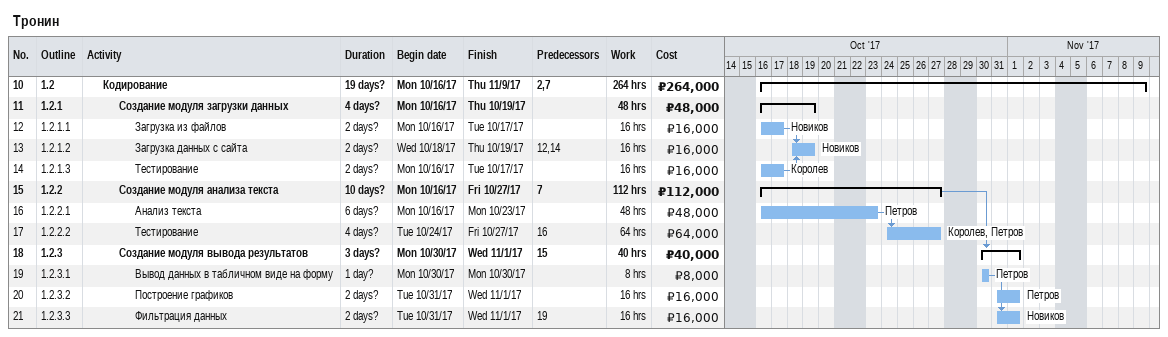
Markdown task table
Тронин

| ID | WBS | Task | Duration | Start | Finish | Predecessors | Resources | Work (h) | Cost (₽) |
|---|---|---|---|---|---|---|---|---|---|
| 10 | 1.2 | **Кодирование** | 19d? | 2017-10-16 | 2017-11-09 | 2, 7 |  | 264 | 264000 |
| 11 | 1.2.1 | **Создание модуля загрузки данных** | 4d? | 2017-10-16 | 2017-10-19 |  |  | 48 | 48000 |
| 12 | 1.2.1.1 | Загрузка из файлов | 2d? | 2017-10-16 | 2017-10-17 |  | Новиков | 16 | 16000 |
| 13 | 1.2.1.2 | Загрузка данных с сайта | 2d? | 2017-10-18 | 2017-10-19 | 12, 14 | Новиков | 16 | 16000 |
| 14 | 1.2.1.3 | Тестирование | 2d? | 2017-10-16 | 2017-10-17 |  | Королев | 16 | 16000 |
| 15 | 1.2.2 | **Создание модуля анализа текста** | 10d? | 2017-10-16 | 2017-10-27 | 7 |  | 112 | 112000 |
| 16 | 1.2.2.1 | Анализ текста | 6d? | 2017-10-16 | 2017-10-23 |  | Петров | 48 | 48000 |
| 17 | 1.2.2.2 | Тестирование | 4d? | 2017-10-24 | 2017-10-27 | 16 | Королев, Петров | 64 | 64000 |
| 18 | 1.2.3 | **Создание модуля вывода результатов** | 3d? | 2017-10-30 | 2017-11-01 | 15 |  | 40 | 40000 |
| 19 | 1.2.3.1 | Вывод данных в табличном виде на форму | 1d? | 2017-10-30 | 2017-10-30 |  | Петров | 8 | 8000 |
| 20 | 1.2.3.2 | Построение графиков | 2d? | 2017-10-31 | 2017-11-01 |  | Петров | 16 | 16000 |
| 21 | 1.2.3.3 | Фильтрация данных | 2d? | 2017-10-31 | 2017-11-01 | 19 | Новиков | 16 | 16000 |
